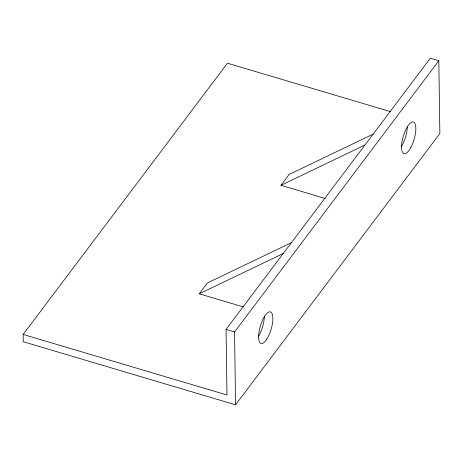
<?xml version="1.0" encoding="UTF-8"?>
<svg xmlns="http://www.w3.org/2000/svg" width="463" height="463" viewBox="0 0 463 463"><rect width="100%" height="100%" fill="white"/><g stroke="black" fill="none" stroke-linecap="round" stroke-linejoin="round"><path stroke-width="0.69" d="M23.15 334.448L226.968 394.997L226.054 329.453L430.341 58.199L438.831 60.722L439.85 133.547L235.563 404.801L23.254 341.729L23.15 334.448L227.437 63.194L390.355 111.589M243.434 306.94L199.246 293.814L207.418 282.962L291.424 242.653M325.148 198.442L280.96 185.31L289.132 174.464L373.143 134.154M235.563 404.801L234.544 331.977L438.831 60.722M280.96 185.31L364.971 145M199.246 293.814L283.252 253.504M226.054 329.453L234.544 331.977M407.359 126.364A16.494 5.625 -73.5 0 1 401.132 146.979M264.356 316.015A16.494 5.625 -73.5 0 1 258.626 336.074M410.722 147.674A16.494 5.625 -73.5 0 0 413.627 122.099A16.494 5.625 -73.5 0 0 401.745 143.692A16.494 5.625 -73.5 0 0 410.722 147.674M266.85 339.101A16.494 5.625 -73.5 0 0 271.301 312.421A16.494 5.625 -73.5 0 0 259.06 331.618A16.494 5.625 -73.5 0 0 266.85 339.101"/></g></svg>
